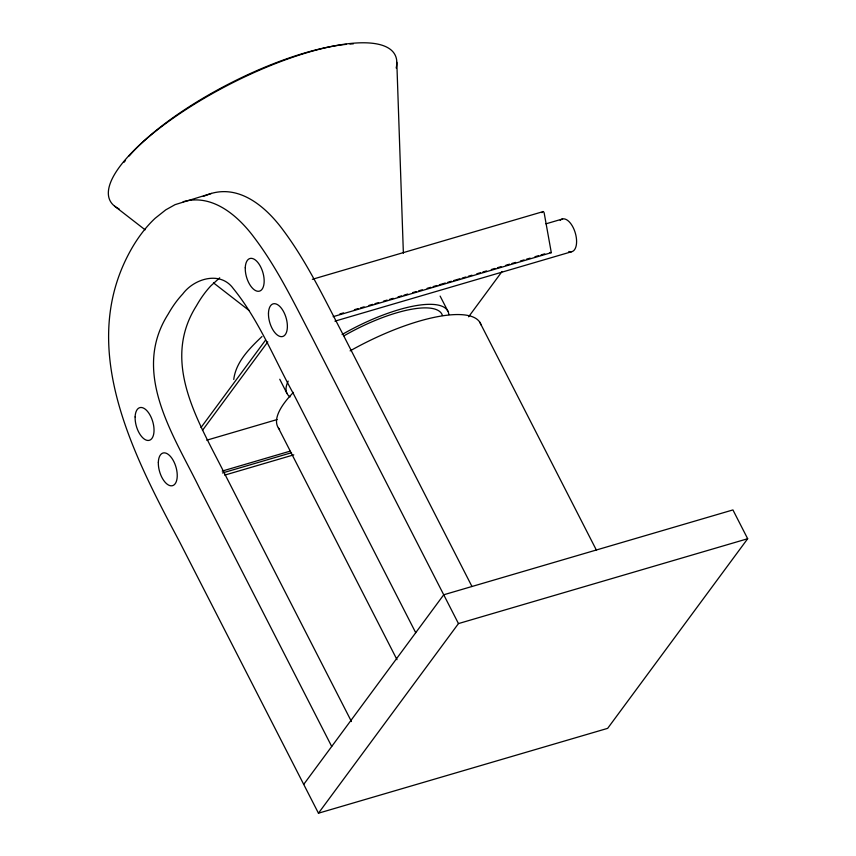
<?xml version="1.0" encoding="UTF-8"?>
<svg xmlns="http://www.w3.org/2000/svg" width="856" height="856" viewBox="0 0 856 856"><rect width="100%" height="100%" fill="white"/><g stroke="black" fill="none" stroke-linecap="round" stroke-linejoin="round"><path stroke-width="1.28" d="M233.752 379.465C235.924 361.746 249.717 348.296 261.979 336.515M201 427.54L265.563 340.11M202.455 430.375L267.789 341.886M541.944 212.673L542.629 211.753A1.669 0.835 73.6 0 1 543.517 211.796A1.669 0.835 73.6 0 1 544.234 213.283L551.307 252.659L333.145 316.666M468.607 316.806L502.044 271.502M303.709 784.396L443.729 594.781L732.929 509.93L747.673 538.734L607.664 728.349L318.453 813.2L179.321 541.313C134.05 456.013 78.153 350.361 128.443 254.467A323.172 161.591 73.6 0 1 137.912 238.61A342.122 171.072 73.6 0 1 142.331 232.511A323.204 161.613 73.6 0 1 155.15 218.28L165.743 209.87L175.095 204.638L211.421 193.413C241.264 184.907 267.222 208.34 283.486 230.606C306.801 261.947 323.686 297.417 341.705 331.914L471.977 586.499M318.453 813.2L458.463 623.585L747.673 538.734M219.703 277.815L210.983 285.722A251.397 125.704 73.6 0 0 196.473 305.763C159.858 363.436 199.994 423.699 225.802 476.011L351.452 721.533M203.354 196.345L211.421 193.413M312.354 279.313L542.629 211.753M545.946 223.833L562.585 218.954M339.864 313.959L343.502 312.9M354.405 309.701L358.043 308.631M360.472 307.914L364.1 306.855M368.957 305.432L372.585 304.361M375.014 303.655L378.652 302.585M383.499 301.162L387.137 300.092M389.555 299.386L393.193 298.316M398.04 296.893L401.678 295.823M404.096 295.117L407.734 294.047M412.581 292.624L416.219 291.564M418.648 290.847L422.276 289.777M427.123 288.365L430.761 287.295M433.19 286.578L436.828 285.519M439.246 284.802L445.313 283.026M447.731 282.32L451.369 281.25M453.787 280.533L459.854 278.756M462.272 278.05L465.91 276.98M468.339 276.274L471.966 275.204M476.824 273.781L480.451 272.711M482.88 272.005L486.518 270.935M491.365 269.512L495.003 268.442M497.422 267.735L501.06 266.665M505.907 265.242L509.545 264.183M511.963 263.466L515.601 262.407M520.448 260.984L524.086 259.914M526.515 259.197L530.142 258.137M535 256.714L538.627 255.644M541.056 254.938L544.694 253.868M334.921 321.161L571.669 251.707M206.745 440.198L277.13 419.547M222.218 471.078L290.045 451.176M222.453 472.961L291.543 452.696M224.689 475.123L293.779 454.846M183.163 201.706C212.32 193.328 238.043 215.755 254.168 237.508C277.226 267.981 293.854 302.639 311.488 336.355L458.463 623.585M549.98 252.499L551.307 252.659M114.629 206.178L145.124 229.825M213.465 282.844L249.214 310.578M440.123 296.09L447.956 311.306M479.713 322.102L596.472 550.28M415.716 632.712L293.49 393.846C274.059 358.546 258.887 320.123 233.314 288.579C220.474 270.656 194.248 278.414 182.724 294.015A251.397 125.704 73.6 0 0 168.225 314.045C130.743 372.767 173.661 435.115 199.491 488.113L331.711 746.475M278.403 427.925L396.991 659.666M279.762 379.262L286.953 393.364M396.81 62.36L403.379 253.226M119.059 208.864A160.061 49.199 -27.1 0 1 231.42 83.396A160.061 49.199 -27.1 0 1 396.178 68.009M124.12 162.212A153.941 47.315 -27.1 0 1 125.479 160.457M129.16 155.995A153.941 47.315 -27.1 0 1 346.391 44.33M349.933 44.031A153.941 47.315 -27.1 0 1 353.357 43.838M343.973 335.841A83.663 25.712 -27.1 0 1 442.445 315.5M342.09 334.525A90.351 27.767 -27.1 0 1 448.833 314.58M290.077 396.927A90.351 27.767 -27.1 0 1 288.183 381.134M279.591 429.423A113.784 34.968 -27.1 0 1 293.458 392.358M350.115 350.874A113.784 34.968 -27.1 0 1 481.051 324.916M560.198 220.388A17.002 8.496 73.6 0 1 575.425 233.421A17.002 8.496 73.6 0 1 568.812 251.471M268.474 313.103A17.002 8.496 73.6 0 0 282.159 336.611A17.002 8.496 73.6 0 0 283.122 310.824A17.002 8.496 73.6 0 0 268.474 313.103M245.265 267.746A17.002 8.496 73.6 0 0 258.951 291.254A17.002 8.496 73.6 0 0 259.903 265.467A17.002 8.496 73.6 0 0 245.265 267.746M158.339 462.272A17.002 8.496 73.6 0 0 172.013 485.78A17.002 8.496 73.6 0 0 172.976 459.982A17.002 8.496 73.6 0 0 158.339 462.272M135.12 416.915A17.002 8.496 73.6 0 0 148.805 440.423A17.002 8.496 73.6 0 0 149.768 414.625A17.002 8.496 73.6 0 0 135.12 416.915"/></g></svg>
